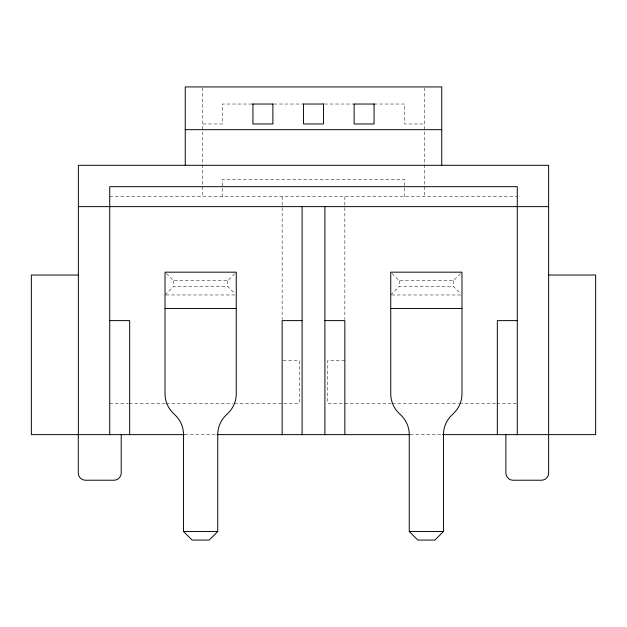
<?xml version="1.0" encoding="UTF-8"?>
<svg xmlns="http://www.w3.org/2000/svg" width="627" height="627" viewBox="0 0 627 627"><rect width="100%" height="100%" fill="white"/><g stroke="black" fill="none" stroke-linecap="round" stroke-linejoin="round"><path stroke-width="0.47" stroke-dasharray="3.13 2.35" d="M165.019 294.972L173.561 286.421L227.719 286.421L234.953 293.663M166.327 273.49L173.561 280.724L227.719 280.724L236.261 272.173M390.739 294.972L399.281 286.421L453.439 286.421L460.673 293.663M392.047 273.49L399.281 280.724L453.439 280.724L461.981 272.173M251.983 104.027L222.303 104.027L222.303 123.974L202.349 123.974M273.842 104.027L302.567 104.027M324.433 104.027L353.158 104.027M374.06 104.027L404.697 104.027L404.697 123.974L424.651 123.974M109.725 196.651L517.275 196.651M165.99 294.972L235.29 294.972M391.71 294.972L461.01 294.972M283.098 360.525L299.251 360.525L299.251 403.279L233.793 403.279M344.85 360.525L327.749 360.525L327.749 403.279L391.248 403.279M109.725 403.279L128.284 403.279M129.264 403.279L165.41 403.279M166.39 403.279L232.821 403.279M392.228 403.279L458.658 403.279M459.638 403.279L495.785 403.279M496.756 403.279L516.295 403.279M184.738 434.629L216.668 434.629M410.332 434.629L442.262 434.629M453.439 280.724L453.439 286.421M424.651 87.898L424.651 163.702M424.651 164.674L424.651 196.651M404.697 196.651L404.697 179.549L222.303 179.549L222.303 196.651M399.281 280.724L399.281 286.421M344.85 196.651L344.85 319.558M282.15 196.651L282.15 319.558M227.719 280.724L227.719 286.421M202.349 87.898L202.349 163.702M202.349 164.674L202.349 196.651M173.561 280.724L173.561 286.421"/><path stroke-width="0.94" d="M217.741 531.524L209.191 540.074L192.089 540.074L183.539 531.524L183.539 434.629A26.992 26.992 0 0 0 175.372 415.278L173.185 413.154A26.992 26.992 0 0 1 165.019 393.803L165.019 272.173L236.261 272.173L236.261 393.803A26.992 26.992 0 0 1 228.095 413.154L225.908 415.278A26.992 26.992 0 0 0 217.741 434.629L217.741 531.524L183.539 531.524M443.461 531.524L434.911 540.074L417.809 540.074L409.259 531.524L409.259 434.629A26.992 26.992 0 0 0 401.092 415.278L398.905 413.154A26.992 26.992 0 0 1 390.739 393.803L390.739 272.173L461.981 272.173L461.981 393.803A26.992 26.992 0 0 1 453.815 413.154L451.628 415.278A26.992 26.992 0 0 0 443.461 434.629L443.461 531.524L409.259 531.524M252.54 104.027L273.019 104.027M303.256 104.027L323.744 104.027M353.981 104.027L374.46 104.027M185.247 129.671L441.753 129.671M78.375 206.628L548.625 206.628M78.375 275.026L31.35 275.026L31.35 434.629L184.409 434.629M548.625 275.026L595.65 275.026L595.65 434.629L442.591 434.629M165.019 308.476L236.261 308.476M390.739 308.476L461.981 308.476M109.725 320.624L129.671 320.624L129.671 434.629M302.096 320.624L282.15 320.624L282.15 434.629M324.904 320.624L344.85 320.624L344.85 434.629M517.275 320.624L497.329 320.624L497.329 434.629M217.052 434.629L409.948 434.629M517.275 434.629L517.275 186.674L109.725 186.674L109.725 434.629M505.871 434.629L505.871 473.103C505.793 476.912 509.195 480.306 513.004 480.227L541.501 480.227C545.31 480.306 548.703 476.912 548.625 473.103L548.625 165.301L78.375 165.301L78.375 434.629M441.753 165.301L441.753 86.926L185.247 86.926L185.247 165.301M374.06 104.027L374.06 123.974L354.114 123.974L354.114 104.027M324.904 206.628L324.904 434.629M323.477 104.027L323.477 123.974L303.523 123.974L303.523 104.027M302.096 206.628L302.096 434.629M272.886 104.027L272.886 123.974L252.94 123.974L252.94 104.027M121.215 434.629L121.215 473.103C121.293 476.92 117.868 480.306 114.059 480.227L85.444 480.227C81.628 480.306 78.21 476.92 78.289 473.103L78.289 434.629"/></g></svg>
